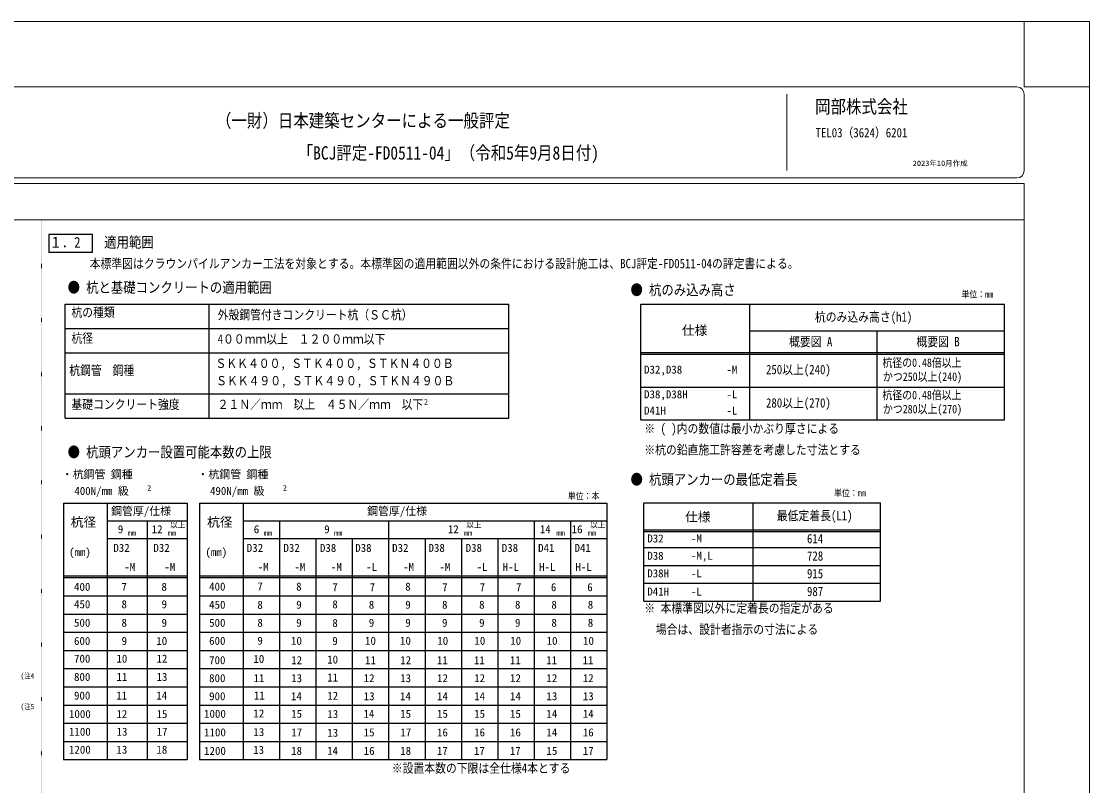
# Model space of a CAD drawing. Units: millimetres, scale not verified. Extents: x -59960 to 29700, y -21000 to 21000.
# Drawn here: x 342 to 29700, y 8 to 21000 of the extents above; entities that cross this region are included whole.
import ezdxf
from ezdxf.enums import TextEntityAlignment as Align

# ---------------------------------------------------------------- set-up
doc = ezdxf.new("R2010")
doc.units = ezdxf.units.MM
doc.header["$LTSCALE"] = 70
doc.linetypes.add('USER1', pattern=[0.26, 0.01, -0.25])
for name, color, linetype in [('0-0_0', 7, 'Continuous'), ('0-1_01_TITLE', 7, 'Continuous'), ('0-4_02_TEXT', 7, 'Continuous'), ('0-7_06_HYOU', 7, 'Continuous'), ('0-A_09_KAKOMI', 7, 'Continuous')]:
    doc.layers.add(name, color=color, linetype=linetype)
for name, color, linetype, lineweight in [('0-2_07_DOT', 4, 'USER1', 18), ('0-3_DEFPOINTS', 7, 'Continuous', 18), ('0-6_03_ZU', 2, 'Continuous', 18), ('0-8_00_WAKU', 9, 'Continuous', 18)]:
    doc.layers.add(name, color=color, linetype=linetype, lineweight=lineweight)
doc.styles.add('ＭＳ ゴシック', font='')
doc.styles.get('ＭＳ ゴシック').set_extended_font_data('MS Gothic')

# ---------------------------------------------------------------- blocks, each defined once
blk = doc.blocks.new('U66')
at = {"layer": '0-0_0', "style": 'ＭＳ ゴシック', "width": 0.85}
blk.add_text('(注5', height=146.6, dxfattribs=at).set_placement((30019.32, 23062.26), align=Align.BOTTOM_LEFT)
blk = doc.blocks.new('U74')
at = {"layer": '0-0_0', "style": 'ＭＳ ゴシック', "width": 0.85}
blk.add_text('(注4', height=146.6, dxfattribs=at).set_placement((30019.32, 23903.96), align=Align.BOTTOM_LEFT)
blk = doc.blocks.new('U80')
at = {"layer": '0-4_02_TEXT', "style": 'ＭＳ ゴシック', "width": 0.85}
blk.add_text('本標準図はクラウンパイルアンカー工法を対象とする。本標準図の適用範囲以外の条件における設計施工は、BCJ評定-FD0511-04の評定書による。', height=256.6, dxfattribs=at).set_placement((31919.89, 35143.2), align=Align.BOTTOM_LEFT)
blk = doc.blocks.new('U81')
at = {"layer": '0-0_0', "style": 'ＭＳ ゴシック', "width": 0.85}
blk.add_text('※設置本数の下限は全仕様4本とする', height=256.6, dxfattribs=at).set_placement((40222.9, 21283.23), align=Align.BOTTOM_LEFT)
blk = doc.blocks.new('U82')
at = {"layer": '0-0_0', "style": 'ＭＳ ゴシック', "width": 0.85}
for s, p in [('※ 本標準図以外に定着長の指定がある', (47161.06, 25679.12)), ('\u3000場合は、設計者指示の寸法による', (47180.89, 25095.78))]:
    blk.add_text(s, height=256.6, dxfattribs=at).set_placement(p, align=Align.BOTTOM_LEFT)
blk = doc.blocks.new('U107')
at = {"layer": '0-0_0', "style": 'ＭＳ ゴシック', "width": 0.85}
for s, p in [('※ ( )内の数値は最小かぶり厚さによる', (47161.06, 30611.8)), ('※杭の鉛直施工許容差を考慮した寸法とする', (47161.06, 30028.46))]:
    blk.add_text(s, height=256.6, dxfattribs=at).set_placement(p, align=Align.BOTTOM_LEFT)

msp = doc.modelspace()

# ---------------------------------------------------------------- linework, layer by layer
at = {"layer": '0-2_07_DOT'}
msp.add_line((900, -316.13), (900, 15550), dxfattribs=at)
at = {"layer": '0-3_DEFPOINTS'}
for p, q in [((-29700, 21000), (29700, 21000)), ((27900, 21000), (27900, 19200)), ((29700, 21000), (29700, -21000)), ((27900, 19200), (29700, 19200))]:
    msp.add_line(p, q, dxfattribs=at)
at = {"layer": '0-7_06_HYOU'}
for p, q in [((1546.58, 10101.87), (1546.58, 13234.45)), ((1546.58, 13234.45), (13741.54, 13234.45)), ((5504.98, 10101.87), (5504.98, 13234.45)), ((13741.54, 10101.87), (13741.54, 13234.45)), ((17363.12, 10055.13), (17363.12, 13236.83)), ((17363.12, 13236.83), (27363.12, 13236.83)), ((20363.12, 10055.13), (20363.12, 13236.83)), ((27363.12, 10055.13), (27363.12, 13236.83)), ((1546.58, 12564.45), (13741.54, 12564.45)), ((20363.12, 12495.98), (27363.12, 12495.98)), ((23863.12, 10055.13), (23863.12, 12495.98)), ((1546.58, 11894.45), (13741.54, 11894.45)), ((17363.12, 11905.13), (27363.12, 11905.13)), ((17363.12, 11855.13), (27363.12, 11855.13)), ((17363.12, 10955.13), (27363.12, 10955.13)), ((1546.58, 10772.74), (13741.54, 10772.74)), ((1546.58, 10101.87), (13741.54, 10101.87)), ((17363.12, 10055.13), (27363.12, 10055.13)), ((1499.33, 7764.92), (1499.33, 720.92)), ((1499.33, 7764.92), (4899.33, 7764.92)), ((2699.33, 7764.92), (2699.33, 720.92)), ((4899.33, 7764.92), (4899.33, 720.92)), ((5235.05, 7764.92), (16435.05, 7764.92)), ((5235.05, 7764.92), (5235.05, 720.92)), ((6435.05, 7764.92), (6435.05, 720.92)), ((16435.05, 7764.92), (16435.05, 720.92)), ((17451.32, 5077.36), (17451.32, 7778.21)), ((17451.32, 7778.21), (23951.32, 7778.21)), ((20451.32, 5077.36), (20451.32, 7778.21)), ((23951.32, 5077.36), (23951.32, 7778.21)), ((2699.33, 7278.92), (4899.33, 7278.92)), ((3799.33, 7278.92), (3799.33, 720.92)), ((6435.05, 7278.92), (16435.05, 7278.92)), ((7435.05, 7278.92), (7435.05, 720.92)), ((10435.05, 7278.92), (10435.05, 720.92)), ((14435.05, 7278.92), (14435.05, 720.92)), ((15435.05, 7278.92), (15435.05, 720.92)), ((2699.33, 6792.92), (4899.33, 6792.92)), ((6435.05, 6792.92), (16435.05, 6792.92)), ((8435.05, 6792.92), (8435.05, 720.92)), ((9435.05, 6792.92), (9435.05, 720.92)), ((11435.05, 6792.92), (11435.05, 720.92)), ((12435.05, 6792.92), (12435.05, 720.92)), ((13435.05, 6792.92), (13435.05, 720.92)), ((17451.32, 7037.36), (23951.32, 7037.36)), ((17451.32, 6987.36), (23951.32, 6987.36)), ((17451.32, 6547.36), (23951.32, 6547.36)), ((17451.32, 6057.36), (23951.32, 6057.36)), ((1499.33, 5770.92), (4899.33, 5770.92)), ((1499.33, 5720.92), (4899.33, 5720.92)), ((5235.05, 5770.92), (16435.05, 5770.92)), ((5235.05, 5720.92), (16435.05, 5720.92)), ((17451.32, 5567.36), (23951.32, 5567.36)), ((1499.33, 5220.92), (4899.33, 5220.92)), ((5235.05, 5220.92), (16435.05, 5220.92)), ((17451.32, 5077.36), (23951.32, 5077.36)), ((1499.33, 4720.92), (4899.33, 4720.92)), ((5235.05, 4720.92), (16435.05, 4720.92)), ((1499.33, 4220.92), (4899.33, 4220.92)), ((5235.05, 4220.92), (16435.05, 4220.92)), ((1499.33, 3720.92), (4899.33, 3720.92)), ((5235.05, 3720.92), (16435.05, 3720.92)), ((1499.33, 3220.92), (4899.33, 3220.92)), ((5235.05, 3220.92), (16435.05, 3220.92)), ((1499.33, 2720.92), (4899.33, 2720.92)), ((5235.05, 2720.92), (16435.05, 2720.92)), ((1499.33, 2220.92), (4899.33, 2220.92)), ((5235.05, 2220.92), (16435.05, 2220.92)), ((1499.33, 1720.92), (4899.33, 1720.92)), ((5235.05, 1720.92), (16435.05, 1720.92)), ((1499.33, 1220.92), (4899.33, 1220.92)), ((5235.05, 1220.92), (16435.05, 1220.92)), ((1499.33, 720.92), (4899.33, 720.92)), ((5235.05, 720.92), (16435.05, 720.92))]:
    msp.add_line(p, q, dxfattribs=at)
at = {"layer": '0-8_00_WAKU'}
for p, q in [((-27700, 19200), (27700, 19200)), ((21379.28, 16900), (21379.28, 19000)), ((27900, 16900), (27900, 19000)), ((-27900, 16550), (27900, 16550)), ((-27700, 16700), (27700, 16700)), ((27900, -16700), (27900, 16550)), ((-27900, 15550), (27900, 15550))]:
    msp.add_line(p, q, dxfattribs=at)
for centre, start, end in [((27700, 19000), 0, 90), ((27700, 16900), 270, 0)]:
    msp.add_arc(centre, 200, start, end, dxfattribs=at)
at = {"layer": '0-A_09_KAKOMI'}
for q in [(2300, 15148.75), (1100, 14648.75), (1100, 14648.75)]:
    msp.add_line((2300, 14648.75), q, dxfattribs=at)
msp.add_lwpolyline([(2300, 15148.75), (1100, 15148.75), (1100, 14648.75)], dxfattribs=at)
msp.add_lwpolyline([(2300, 15148.75), (1100, 15148.75), (1100, 14648.75)], dxfattribs=at)

# ---------------------------------------------------------------- block references
at = {"layer": '0-6_03_ZU'}
for name in ['U80', 'U107', 'U82', 'U74', 'U66', 'U81']:
    msp.add_blockref(name, (-29700, -21000), dxfattribs=at)

# ---------------------------------------------------------------- texts
at = {"layer": '0-1_01_TITLE', "style": 'ＭＳ ゴシック', "width": 0.85}
for s, height, p in [('岡部株式会社', 366.6, (22154.73, 18365.56)), ('（一財）日本建築センターによる一般評定', 366.6, (5691.01, 17981.2)), ('TEL03（3624）6201', 256.6, (22167.23, 17738.06)), ('「BCJ評定-FD0511-04」（令和5年9月8日付)', 366.6, (7935.44, 17094.39))]:
    msp.add_text(s, height=height, dxfattribs=at).set_placement(p, align=Align.BOTTOM_LEFT)
at = {"layer": '0-1_01_TITLE', "style": 'ＭＳ ゴシック'}
msp.add_text('2023年10月作成', height=146.6, dxfattribs=at).set_placement((24838, 16984.88), align=Align.BOTTOM_LEFT)
at = {"layer": '0-4_02_TEXT', "style": 'ＭＳ ゴシック', "width": 0.85}
for s, height, p in [('１．2', 293.3, (1117.29, 14697.42)), ('適用範囲', 293.3, (2617.29, 14697.42)), ('● 杭と基礎コンクリートの適用範囲', 293.3, (1613.35, 13458.09)), ('● 杭のみ込み高さ', 293.3, (17081.87, 13389.27)), ('単位：mm', 183.3, (26174.63, 13357.44)), ('杭の種類', 256.6, (1717.3, 12804.63)), ('外殻鋼管付きコンクリート杭（ＳＣ杭）', 256.6, (5736, 12734.95)), ('杭のみ込み高さ(h1)', 256.6, (22149.75, 12678.1)), ('杭径', 256.6, (1717.3, 12092.53)), ('4００ｍｍ以上\u3000１２００ｍｍ以下', 256.6, (5736, 12070.43)), ('概要図 A', 256.6, (21439.28, 11997)), ('概要図 B', 256.6, (24939.28, 11997)), ('杭径の0.48倍以上', 234.6, (24004.65, 11438.01)), ('杭鋼管\u3000鋼種', 256.6, (1657.91, 11210.46)), ('ＳＫＫ４００, ＳＴＫ４００, ＳＴＫＮ４００Ｂ', 256.6, (5676.61, 11402.82)), ('250以上(240)', 256.6, (20805.93, 11231.77)), ('ＳＫＫ４９０, ＳＴＫ４９０, ＳＴＫＮ４９０Ｂ', 256.6, (5693.93, 10925.65)), ('かつ250以上(240)', 234.6, (24020.35, 11052.63)), ('杭径の0.48倍以上', 234.6, (24004.65, 10548.8)), ('基礎コンクリート強度', 256.6, (1717.3, 10274.98)), ('２１Ｎ／ｍｍ\u3000以上\u3000４５Ｎ／ｍｍ\u3000以下', 256.6, (5736, 10274.98)), ('２', 146.6, (7801.93, 10428.78)), ('２', 146.6, (11371.85, 10428.78)), ('280以上(270)', 256.6, (20805.93, 10315.55)), ('かつ280以上(270)', 234.6, (24020.35, 10163.42)), ('● 杭頭アンカー設置可能本数の上限', 293.3, (1613.35, 8934.5)), ('● 杭頭アンカーの最低定着長', 293.3, (17081.87, 8183.23)), ('単位：本', 183.3, (15358.3, 7818.08)), ('単位：mm', 183.3, (22674.63, 7898.82)), ('最低定着長(L1)', 256.6, (21104.55, 7219.48)), ('614', 256.6, (21932.47, 6585.77)), ('728', 256.6, (21932.47, 6110.21)), ('915', 256.6, (21932.47, 5626.7)), ('987', 256.6, (21932.47, 5136.9))]:
    msp.add_text(s, height=height, dxfattribs=at).set_placement(p, align=Align.BOTTOM_LEFT)
at = {"layer": '0-4_02_TEXT', "style": 'ＭＳ ゴシック'}
for s, height, p in [('仕様', 256.6, (18494.22, 12308.78)), ('D32,D38', 219.9, (17455.64, 11259.02)), ('-M', 219.9, (19718.13, 11259.02)), ('D38,D38H', 219.9, (17455.64, 10579.7)), ('-L', 219.9, (19718.13, 10579.7)), ('D41H', 219.9, (17455.64, 10134.36)), ('-L', 219.9, (19718.13, 10134.36)), ('・杭鋼管 鋼種', 219.9, (1452.01, 8381.63)), ('・杭鋼管 鋼種', 219.9, (5179.88, 8381.63)), ('400N/mm 級', 219.9, (1798.37, 7926.02)), ('2', 146.6, (3799.33, 8068.8)), ('490N/mm 級', 219.9, (5526.24, 7926.02)), ('2', 146.6, (7527.2, 8068.8)), ('鋼管厚/仕様', 219.9, (2806.79, 7372.71)), ('鋼管厚/仕様', 219.9, (9842.52, 7372.71)), ('杭径', 256.6, (1699.45, 7040.83)), ('杭径', 256.6, (5446.62, 7040.83)), ('仕様', 256.6, (18582.42, 7185.61)), ('9', 219.9, (2993.07, 6873.92)), ('12', 219.9, (3922.66, 6873.92)), ('以上', 146.6, (4434.52, 7046.41)), ('6', 219.9, (6728.79, 6873.92)), ('9', 219.9, (8664.48, 6873.92)), ('12', 219.9, (12063.15, 6873.92)), ('以上', 146.6, (12575, 7046.41)), ('14', 219.9, (14589.94, 6873.92)), ('16', 219.9, (15465.48, 6873.92)), ('以上', 146.6, (15977.34, 7046.41)), ('mm', 146.6, (3263.21, 6832.52)), ('mm', 146.6, (4363.21, 6832.52)), ('mm', 146.6, (6998.93, 6832.52)), ('mm', 146.6, (8934.62, 6832.52)), ('mm', 146.6, (12503.7, 6832.52)), ('mm', 146.6, (15047.14, 6832.52)), ('mm', 146.6, (15906.03, 6832.52)), ('D32', 219.9, (17543.84, 6621.3)), ('-M', 219.9, (18743.84, 6621.3)), ('(mm)', 219.9, (1652.97, 6245.24)), ('D32', 219.9, (2870.33, 6362.09)), ('D32', 219.9, (3970.33, 6362.09)), ('(mm)', 219.9, (5400.14, 6245.24)), ('D32', 219.9, (6537.22, 6362.09)), ('D32', 219.9, (7545.46, 6362.09)), ('D38', 219.9, (8547.4, 6362.09)), ('D38', 219.9, (9518.07, 6362.09)), ('D32', 219.9, (10531.85, 6362.09)), ('D38', 219.9, (11531.27, 6362.09)), ('D38', 219.9, (12552.23, 6362.09)), ('D38', 219.9, (13544.46, 6362.09)), ('D41', 219.9, (14544.46, 6362.09)), ('D41', 219.9, (15544.46, 6362.09)), ('D38', 219.9, (17543.84, 6145.74)), ('-M,L', 219.9, (18743.84, 6145.74)), ('-M', 219.9, (3171.03, 5837.58)), ('-M', 219.9, (4271.03, 5837.58)), ('-M', 219.9, (6837.93, 5837.58)), ('-M', 219.9, (7846.16, 5837.58)), ('-M', 219.9, (8848.11, 5837.58)), ('-L', 219.9, (9818.78, 5837.58)), ('-M', 219.9, (10832.56, 5837.58)), ('-M', 219.9, (11831.97, 5837.58)), ('-L', 219.9, (12852.94, 5837.58)), ('H-L', 219.9, (13568.9, 5837.58)), ('H-L', 219.9, (14568.9, 5837.58)), ('H-L', 219.9, (15568.9, 5837.58)), ('D38H', 219.9, (17543.84, 5662.23)), ('-L', 219.9, (18743.84, 5662.23)), ('400', 219.9, (5502.18, 5299.21)), ('7', 219.9, (6828.5, 5306.08)), ('8', 219.9, (7894.02, 5299.21)), ('8', 219.9, (10891.35, 5299.21)), ('400', 219.9, (1789.35, 5292.96)), ('7', 219.9, (3092.77, 5292.96)), ('8', 219.9, (4192.77, 5292.96)), ('7', 219.9, (8887.87, 5282.57)), ('7', 219.9, (9913.61, 5282.57)), ('7', 219.9, (11907.44, 5282.57)), ('7', 219.9, (12936.56, 5282.57)), ('7', 219.9, (13936.56, 5282.57)), ('6', 219.9, (14894.93, 5282.57)), ('6', 219.9, (15894.93, 5282.57)), ('D41H', 219.9, (17543.84, 5163.56)), ('-L', 219.9, (18743.84, 5163.56)), ('450', 219.9, (1789.35, 4814.38)), ('8', 219.9, (3094.94, 4814.38)), ('9', 219.9, (4194.94, 4814.38)), ('450', 219.9, (5502.18, 4801.27)), ('8', 219.9, (6828.5, 4798.1)), ('9', 219.9, (7896.19, 4801.27)), ('8', 219.9, (8887.87, 4810.97)), ('8', 219.9, (9889.37, 4801.27)), ('9', 219.9, (10893.52, 4801.27)), ('8', 219.9, (11903.3, 4801.27)), ('8', 219.9, (12922.86, 4801.27)), ('8', 219.9, (13907.94, 4801.27)), ('8', 219.9, (14907.94, 4801.27)), ('8', 219.9, (15907.94, 4801.27)), ('500', 219.9, (1789.35, 4306.13)), ('8', 219.9, (3094.94, 4306.13)), ('9', 219.9, (4194.94, 4306.13)), ('500', 219.9, (5502.18, 4305.49)), ('8', 219.9, (6828.5, 4306.47)), ('9', 219.9, (7896.19, 4305.49)), ('8', 219.9, (8887.87, 4298.97)), ('9', 219.9, (9889.37, 4305.49)), ('9', 219.9, (10893.52, 4305.49)), ('9', 219.9, (11903.3, 4305.49)), ('9', 219.9, (12922.86, 4305.49)), ('9', 219.9, (13907.94, 4305.49)), ('8', 219.9, (14907.94, 4305.49)), ('8', 219.9, (15907.94, 4305.49)), ('600', 219.9, (1789.35, 3805.3)), ('9', 219.9, (3094.94, 3805.3)), ('10', 219.9, (4050.98, 3805.3)), ('600', 219.9, (5502.18, 3809.66)), ('9', 219.9, (6828.5, 3813.14)), ('10', 219.9, (7752.23, 3809.66)), ('9', 219.9, (8887.87, 3805.62)), ('10', 219.9, (9787.62, 3809.66)), ('10', 219.9, (10749.56, 3809.66)), ('10', 219.9, (11772.96, 3809.66)), ('10', 219.9, (12792.52, 3809.66)), ('10', 219.9, (13777.6, 3809.66)), ('10', 219.9, (14777.6, 3809.66)), ('10', 219.9, (15777.6, 3809.66)), ('700', 219.9, (1789.35, 3319.3)), ('10', 219.9, (2955.31, 3319.3)), ('12', 219.9, (4055.31, 3319.3)), ('700', 219.9, (5502.18, 3277.7)), ('10', 219.9, (6718.38, 3312.6)), ('12', 219.9, (7756.56, 3277.7)), ('10', 219.9, (8746.07, 3295.53)), ('11', 219.9, (9787.62, 3277.7)), ('12', 219.9, (10753.89, 3277.7)), ('11', 219.9, (11761.51, 3277.7)), ('11', 219.9, (12781.06, 3277.7)), ('11', 219.9, (13766.15, 3277.7)), ('11', 219.9, (14766.15, 3277.7)), ('11', 219.9, (15766.15, 3277.7)), ('800', 219.9, (1789.35, 2818.48)), ('11', 219.9, (2955.31, 2818.48)), ('13', 219.9, (4055.31, 2818.48)), ('800', 219.9, (5502.18, 2783.7)), ('11', 219.9, (6724.56, 2784.4)), ('13', 219.9, (7756.56, 2783.7)), ('11', 219.9, (8747.69, 2799.54)), ('12', 219.9, (9749.74, 2783.7)), ('13', 219.9, (10753.89, 2783.7)), ('12', 219.9, (11766.48, 2783.7)), ('12', 219.9, (12786.04, 2783.7)), ('12', 219.9, (13771.12, 2783.7)), ('12', 219.9, (14771.12, 2783.7)), ('12', 219.9, (15771.12, 2783.7)), ('900', 219.9, (1789.35, 2304.85)), ('11', 219.9, (2949.9, 2304.85)), ('14', 219.9, (4049.9, 2304.85)), ('900', 219.9, (5502.18, 2287.62)), ('11', 219.9, (6730.07, 2307.19)), ('14', 219.9, (7751.15, 2287.62)), ('12', 219.9, (8747.69, 2298.8)), ('13', 219.9, (9749.74, 2287.62)), ('14', 219.9, (10748.48, 2287.62)), ('14', 219.9, (11766.48, 2287.62)), ('14', 219.9, (12786.04, 2287.62)), ('14', 219.9, (13771.12, 2287.62)), ('13', 219.9, (14771.12, 2287.62)), ('13', 219.9, (15771.12, 2287.62)), ('1000', 219.9, (1650.81, 1798.54)), ('12', 219.9, (2955.31, 1798.54)), ('15', 219.9, (4055.31, 1798.54)), ('1000', 219.9, (5363.63, 1805.61)), ('12', 219.9, (6718.22, 1813.87)), ('15', 219.9, (7756.56, 1805.61)), ('13', 219.9, (8750.4, 1798.9)), ('14', 219.9, (9744.33, 1805.61)), ('15', 219.9, (10753.89, 1805.61)), ('15', 219.9, (11765.84, 1805.61)), ('15', 219.9, (12785.39, 1805.61)), ('15', 219.9, (13770.47, 1805.61)), ('14', 219.9, (14771.12, 1805.61)), ('14', 219.9, (15771.12, 1805.61)), ('1100', 219.9, (1650.81, 1312.54)), ('13', 219.9, (2958.56, 1312.54)), ('17', 219.9, (4058.56, 1312.54)), ('1100', 219.9, (5363.63, 1294.71)), ('13', 219.9, (6718.22, 1303.62)), ('17', 219.9, (7759.81, 1294.71)), ('13', 219.9, (8750.4, 1284.24)), ('15', 219.9, (9749.74, 1294.71)), ('17', 219.9, (10757.13, 1294.71)), ('16', 219.9, (11765.84, 1294.71)), ('16', 219.9, (12785.39, 1294.71)), ('16', 219.9, (13770.47, 1294.71)), ('14', 219.9, (14771.12, 1294.71)), ('16', 219.9, (15771.12, 1294.71)), ('1200', 219.9, (1650.81, 819.09)), ('13', 219.9, (2954.23, 819.09)), ('18', 219.9, (4054.23, 819.09)), ('1200', 219.9, (5363.63, 786.86)), ('13', 219.9, (6712.81, 814.43)), ('18', 219.9, (7755.48, 786.86)), ('14', 219.9, (8744.99, 789.46)), ('16', 219.9, (9749.74, 786.86)), ('18', 219.9, (10752.81, 786.86)), ('17', 219.9, (11760.42, 786.86)), ('17', 219.9, (12779.98, 786.86)), ('17', 219.9, (13765.06, 786.86)), ('15', 219.9, (14771.12, 786.86)), ('17', 219.9, (15771.12, 786.86))]:
    msp.add_text(s, height=height, dxfattribs=at).set_placement(p, align=Align.BOTTOM_LEFT)

doc.saveas('drawing.dxf')
